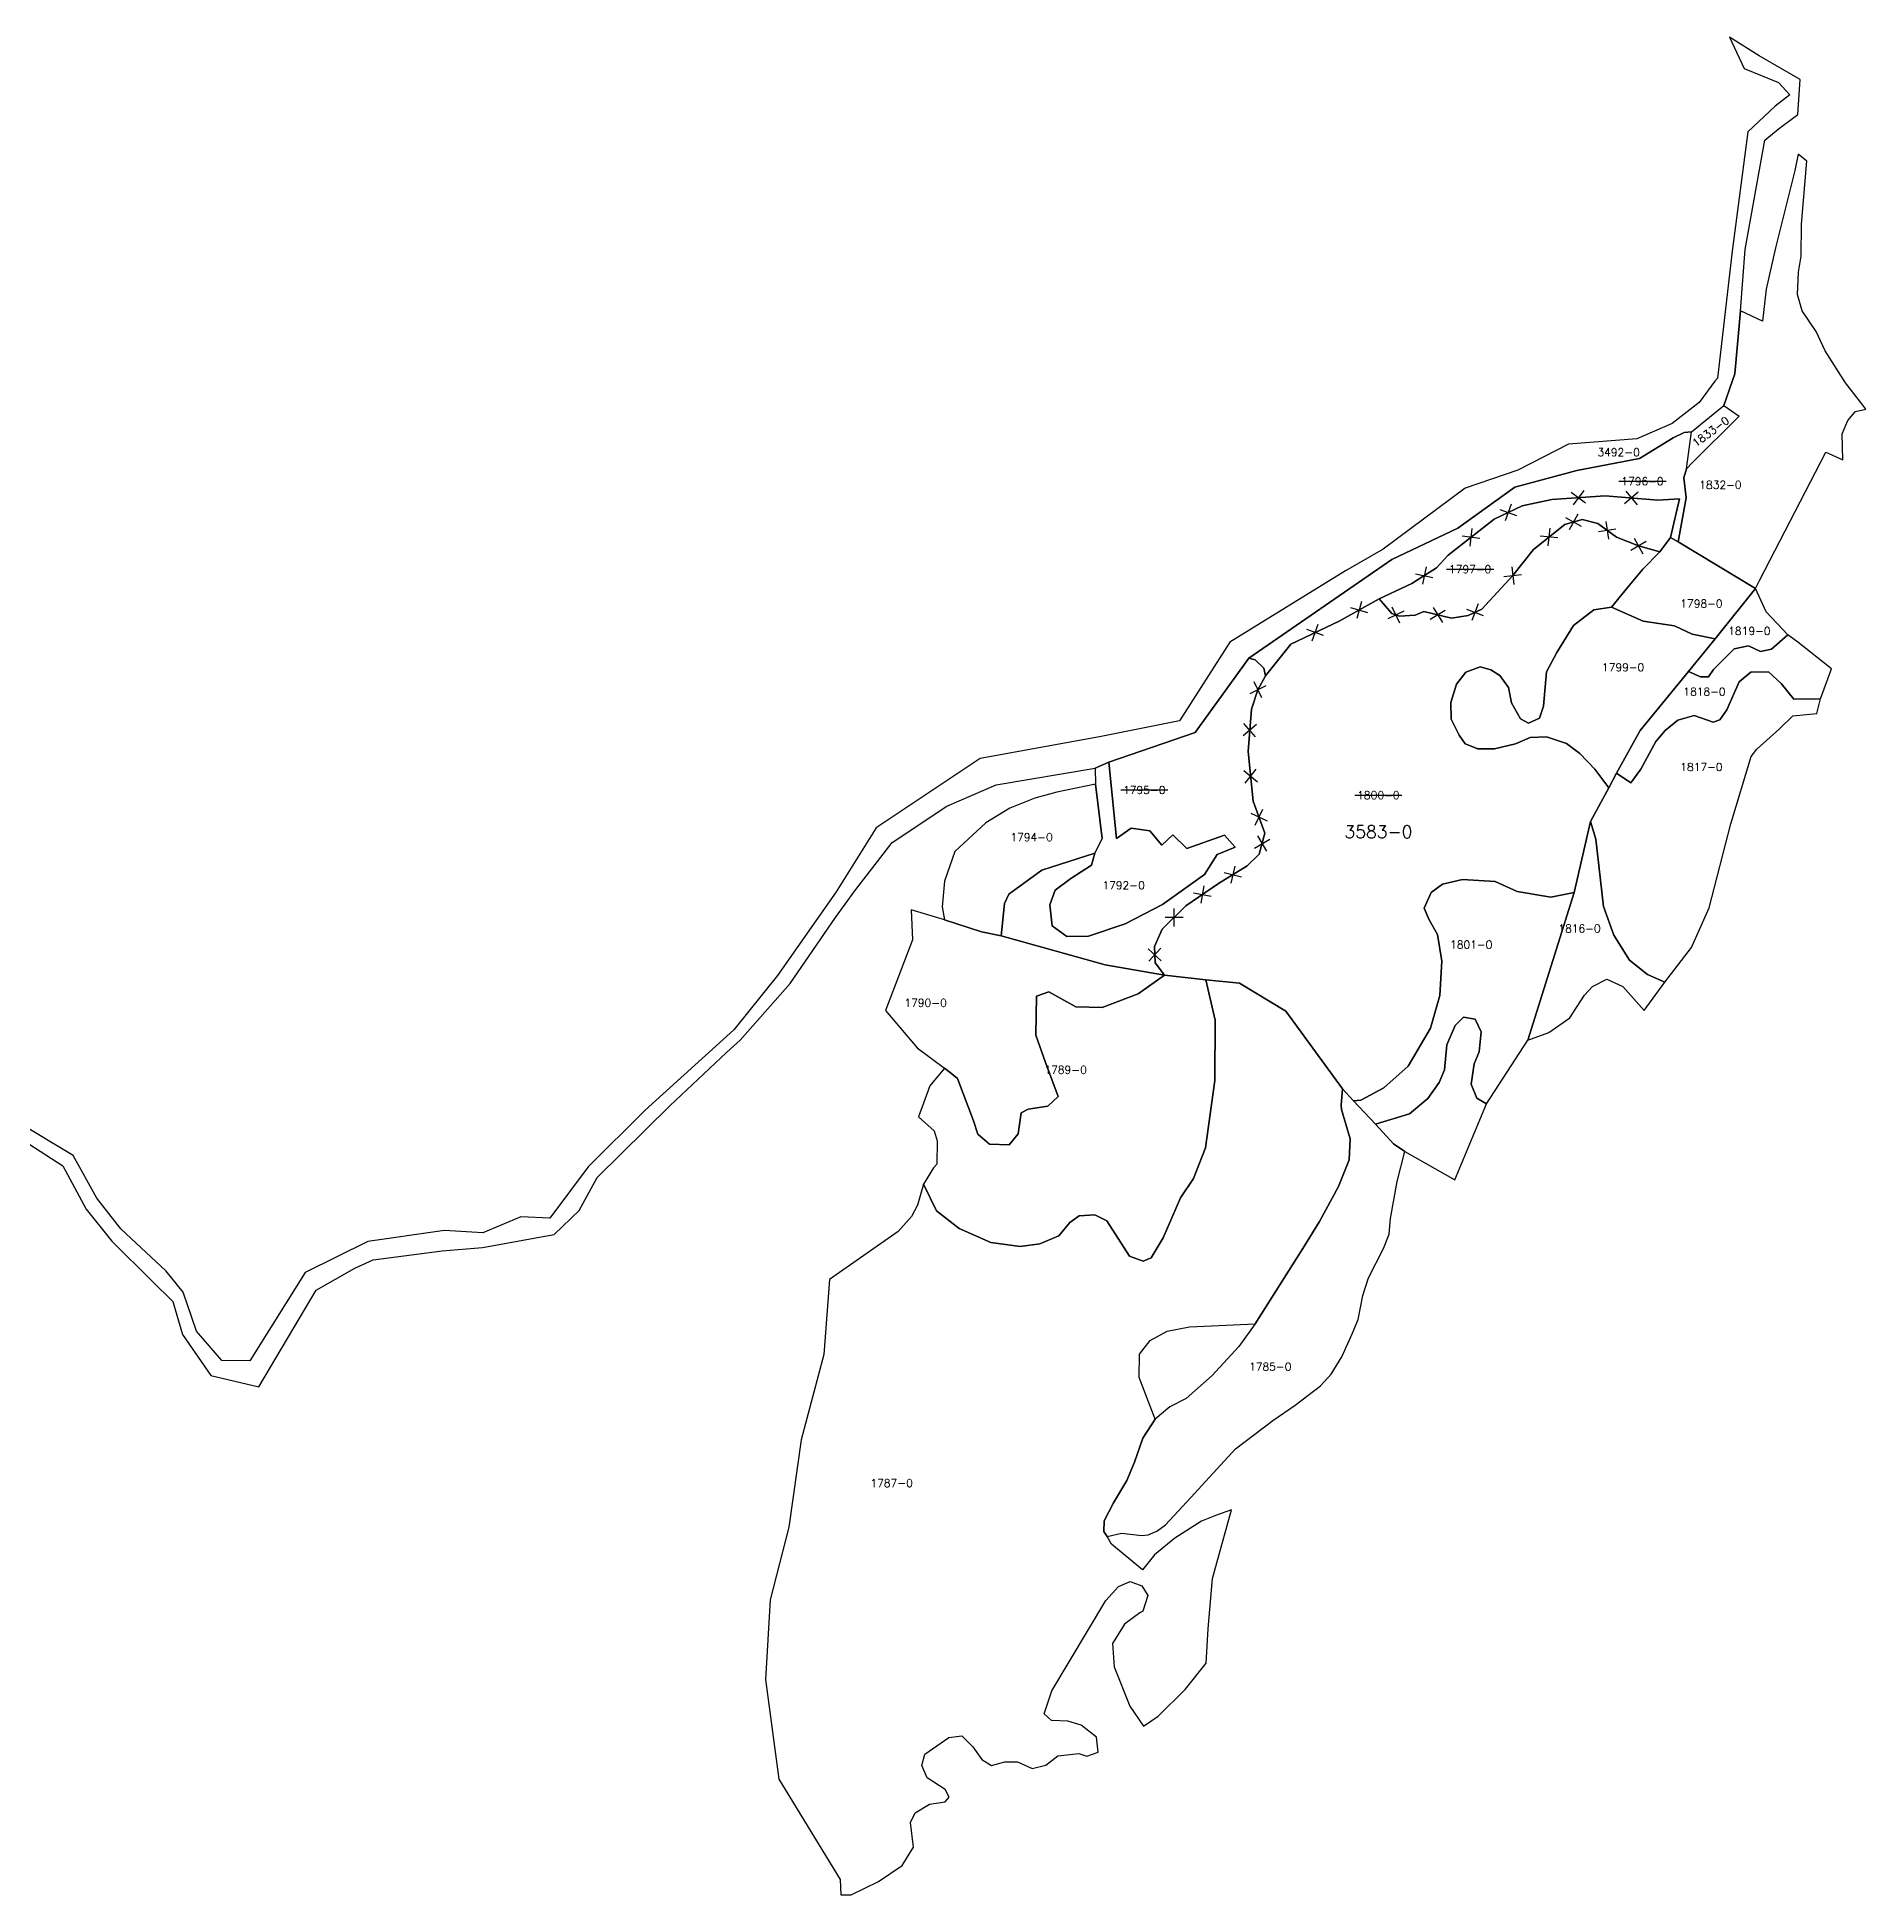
# Model space of a CAD drawing. Header units: metres. Extents: x 7500826 to 7501991, y 4691385 to 4692069.
# Drawn here: x 7501409 to 7501991, y 4691385 to 4691976 of the extents above; entities that cross this region are included whole.
import ezdxf
from ezdxf.enums import TextEntityAlignment as Align

# ---------------------------------------------------------------- set-up
doc = ezdxf.new("R2010")
doc.units = ezdxf.units.M
for name, color, linetype in [('Nr i parceles', 7, 'Continuous'), ('Parcela_kojshi', 8, 'Continuous'), ('Parcele_baze', 7, 'Continuous'), ('Parcele_baze_TXT', 7, 'Continuous')]:
    doc.layers.add(name, color=color, linetype=linetype)
doc.styles.get("Standard").update_dxf_attribs({"font": 'simplex.shx'})

msp = doc.modelspace()

# ---------------------------------------------------------------- linework, layer by layer
at = {"color": 1, "flags": 128}
for points in [[(7501897.03, 4691831.28), (7501901.55, 4691827.88)], [(7501900.99, 4691831.84), (7501897.59, 4691827.32)], [(7501912.19, 4691834.79), (7501927.19, 4691834.79)], [(7501918.32, 4691831.29), (7501914, 4691827.64)], [(7501914.34, 4691831.63), (7501917.98, 4691827.3)], [(7501874.27, 4691825.75), (7501879.6, 4691823.85)], [(7501877.89, 4691827.47), (7501875.99, 4691822.13)], [(7501864.78, 4691814.14), (7501865.48, 4691819.75)], [(7501889.67, 4691814.21), (7501890.26, 4691819.83)], [(7501895.23, 4691823.2), (7501900.16, 4691820.43)], [(7501899.08, 4691824.28), (7501896.31, 4691819.35)], [(7501911.24, 4691819.58), (7501905.65, 4691818.72)], [(7501908.02, 4691821.95), (7501908.88, 4691816.35)], [(7501867.94, 4691816.6), (7501862.32, 4691817.29)], [(7501892.78, 4691816.73), (7501887.16, 4691817.31)], [(7501920.89, 4691815.58), (7501915.98, 4691812.77)], [(7501917.03, 4691816.63), (7501919.84, 4691811.72)], [(7501850.81, 4691807.49), (7501849.62, 4691801.96)], [(7501857.31, 4691806.77), (7501872.31, 4691806.77)], [(7501878.09, 4691807.54), (7501878.72, 4691801.91)], [(7501847.45, 4691805.32), (7501852.98, 4691804.13)], [(7501875.59, 4691804.41), (7501881.21, 4691805.04)], [(7501830.23, 4691796.51), (7501828.69, 4691791.06)], [(7501867.32, 4691795.7), (7501865.37, 4691790.39)], [(7501814.48, 4691783.91), (7501816.37, 4691789.24)], [(7501826.74, 4691794.56), (7501832.18, 4691793.02)], [(7501843.67, 4691793.41), (7501838.56, 4691790.98)], [(7501839.9, 4691794.75), (7501842.33, 4691789.64)], [(7501856.91, 4691793.67), (7501852.09, 4691790.71)], [(7501853.02, 4691794.6), (7501855.97, 4691789.78)], [(7501863.69, 4691794.02), (7501869, 4691792.07)], [(7501818.09, 4691785.63), (7501812.76, 4691787.52)], [(7501799.78, 4691769.64), (7501794.71, 4691767.13)], [(7501798.5, 4691765.85), (7501795.99, 4691770.92)], [(7501796.79, 4691757.32), (7501792.49, 4691753.65)], [(7501796.47, 4691753.33), (7501792.8, 4691757.63)], [(7501792.72, 4691742.62), (7501797.11, 4691739.05)], [(7501793.13, 4691738.64), (7501796.7, 4691743.03)], [(7501753.54, 4691736.45), (7501768.54, 4691736.45)], [(7501796.4, 4691725.26), (7501798.79, 4691730.39)], [(7501828.09, 4691734.8), (7501843.09, 4691734.8)], [(7501795.03, 4691729.02), (7501800.16, 4691726.63)], [(7501796.12, 4691717.95), (7501801.01, 4691720.79)], [(7501797.15, 4691721.81), (7501799.99, 4691716.92)], [(7501789.91, 4691712.23), (7501788.59, 4691706.73)], [(7501786.5, 4691710.14), (7501792, 4691708.81)], [(7501776.74, 4691703.65), (7501782.31, 4691702.62)], [(7501780.04, 4691705.92), (7501779.01, 4691700.36)], [(7501773.38, 4691695.83), (7501767.73, 4691695.88)], [(7501770.53, 4691693.02), (7501770.58, 4691698.68)], [(7501762.28, 4691685.89), (7501766.45, 4691682.08)], [(7501762.46, 4691681.9), (7501766.27, 4691686.07)]]:
    msp.add_lwpolyline(points, dxfattribs=at)
at = {"layer": 'Parcela_kojshi', "linetype": 'Continuous'}
msp.add_lwpolyline([(7501398.94, 4691628.23), (7501416.68, 4691616.74), (7501424.08, 4691602.96), (7501432.27, 4691592.72), (7501445.15, 4691580.05), (7501451.68, 4691573.5), (7501454.76, 4691562.98), (7501463.76, 4691549.96), (7501479.06, 4691546.35), (7501497.4, 4691577.16), (7501509.67, 4691584.11), (7501515.51, 4691586.84), (7501537.51, 4691589.71), (7501550.36, 4691590.7), (7501573.12, 4691594.86), (7501581.14, 4691602.46), (7501586.78, 4691612.99), (7501609.99, 4691635.88), (7501627.99, 4691652.8), (7501632.35, 4691656.78), (7501648.33, 4691674.8), (7501662.74, 4691695.82), (7501668.86, 4691704.34), (7501680.74, 4691719.71), (7501698.16, 4691731.27), (7501713.89, 4691738.09), (7501745.37, 4691743.44), (7501749.8, 4691745.35), (7501777.27, 4691754.76), (7501794.39, 4691778.4), (7501839.89, 4691809.9), (7501860.93, 4691819.8), (7501879.02, 4691832.88), (7501898.75, 4691838.25), (7501918.71, 4691842.08), (7501918.71, 4691842.08), (7501929.48, 4691848.58), (7501932.98, 4691850.32), (7501935.33, 4691850.48), (7501945.57, 4691858.91), (7501949.12, 4691868.97), (7501950.89, 4691889.09), (7501952.44, 4691908.56), (7501958.6, 4691943.47), (7501962.95, 4691946.94), (7501969.17, 4691951.65), (7501969.89, 4691962.73), (7501956.84, 4691970.31), (7501947.41, 4691976.24), (7501952.03, 4691966.28), (7501963.05, 4691961.75), (7501966.6, 4691957.92), (7501961.89, 4691954.28), (7501953.28, 4691946.13), (7501948.29, 4691908.1), (7501943.61, 4691867.61), (7501942.75, 4691866.7), (7501937.75, 4691859.87), (7501929.12, 4691853.17), (7501917.87, 4691848.26), (7501896.08, 4691846.59), (7501880.05, 4691838.36), (7501863.28, 4691832.59), (7501837.07, 4691813.21), (7501825.12, 4691806.29), (7501788.33, 4691783.52), (7501772.27, 4691758.49), (7501746.83, 4691753.36), (7501708.77, 4691746.46), (7501691.63, 4691735.03), (7501675.67, 4691724.35), (7501662.98, 4691703.97), (7501644.28, 4691677.39), (7501630.31, 4691660.03), (7501602.07, 4691634.43), (7501583.96, 4691616.45), (7501571.78, 4691600.11), (7501562.49, 4691600.53), (7501550.41, 4691595.39), (7501538.23, 4691596.13), (7501513.85, 4691592.61), (7501493.89, 4691582.75), (7501476.25, 4691554.58), (7501467.31, 4691554.72), (7501459.28, 4691564.06), (7501455.02, 4691576.47), (7501449.59, 4691583.14), (7501435.18, 4691596.67), (7501427.5, 4691606.49), (7501419.99, 4691619.98), (7501402.15, 4691630.76)], dxfattribs=at)
for points in [[(7501984.34, 4691866.11), (7501977.89, 4691876.3), (7501974.96, 4691882.47), (7501970.55, 4691889.09), (7501969.01, 4691894.24), (7501969.37, 4691901.37), (7501970.18, 4691906.45), (7501970.33, 4691916.71), (7501972, 4691936.73), (7501969.25, 4691938.96), (7501968.16, 4691933.78), (7501962.02, 4691909.12), (7501959.03, 4691895.95), (7501957.91, 4691885.74), (7501950.89, 4691889.09), (7501949.12, 4691868.97), (7501945.57, 4691858.91), (7501950.52, 4691855.57), (7501935.5, 4691840.64), (7501933.73, 4691838.7), (7501932.86, 4691835.87), (7501933.62, 4691829.51), (7501931.07, 4691815.54), (7501955.7, 4691800.6), (7501957, 4691803.13), (7501978.08, 4691844.1), (7501983.48, 4691841.59), (7501983.33, 4691849.91), (7501985.05, 4691854.15), (7501987.37, 4691856.9), (7501987.48, 4691857.03), (7501990.82, 4691857.8), (7501989.52, 4691859.46), (7501984.34, 4691866.11)], [(7501955.7, 4691800.6), (7501931.07, 4691815.54), (7501928.65, 4691816.89), (7501925.2, 4691812.33), (7501919.8, 4691806.75), (7501915.04, 4691801.08), (7501909.82, 4691794.64), (7501919.95, 4691790.25), (7501929.86, 4691788.75), (7501935.46, 4691786.03), (7501942.87, 4691784.58), (7501955.7, 4691800.6)], [(7501966.01, 4691785.89), (7501959.05, 4691793.23), (7501955.7, 4691800.6), (7501942.87, 4691784.58), (7501934.33, 4691774.24), (7501938.19, 4691772.5), (7501940.76, 4691772.5), (7501942.27, 4691774.83), (7501948.85, 4691781.42), (7501953.46, 4691782.33), (7501957.32, 4691780.59), (7501960.8, 4691781.34), (7501966.01, 4691785.89)], [(7501934.33, 4691774.24), (7501942.87, 4691784.58), (7501935.46, 4691786.03), (7501929.86, 4691788.75), (7501919.95, 4691790.25), (7501909.82, 4691794.64), (7501904.22, 4691793.88), (7501897.75, 4691788.82), (7501892.47, 4691780.29), (7501889.13, 4691774.04), (7501888.16, 4691763.15), (7501886.87, 4691759.38), (7501883.42, 4691757.76), (7501880.83, 4691759.16), (7501877.93, 4691764.23), (7501877.06, 4691769.08), (7501874.26, 4691772.97), (7501871.35, 4691774.69), (7501868.01, 4691775.66), (7501863.49, 4691773.94), (7501860.47, 4691770.16), (7501858.64, 4691764.34), (7501858.74, 4691759.06), (7501861.33, 4691753.88), (7501863.27, 4691751.18), (7501867.26, 4691749.57), (7501872.54, 4691749.57), (7501879.22, 4691751.18), (7501883.96, 4691753.13), (7501889.13, 4691753.34), (7501895.49, 4691751.29), (7501899.79, 4691748.07), (7501904.54, 4691743.11), (7501908.94, 4691737.14), (7501911.43, 4691741.83), (7501919, 4691755.37), (7501934.33, 4691774.24)], [(7501946.6, 4691762.03), (7501950.53, 4691770.88), (7501954.21, 4691773.98), (7501959.81, 4691774.05), (7501963.89, 4691770.42), (7501967.9, 4691765.42), (7501976.37, 4691765.5), (7501979.9, 4691775), (7501969.14, 4691783.54), (7501966.01, 4691785.89), (7501960.8, 4691781.34), (7501957.32, 4691780.59), (7501953.46, 4691782.33), (7501948.85, 4691781.42), (7501942.27, 4691774.83), (7501940.76, 4691772.5), (7501938.19, 4691772.5), (7501934.33, 4691774.24), (7501919, 4691755.37), (7501911.43, 4691741.83), (7501915.97, 4691738.73), (7501919.15, 4691743.11), (7501923.99, 4691751.88), (7501926.94, 4691755.45), (7501930.94, 4691758.7), (7501936.16, 4691760.21), (7501942.21, 4691758.01), (7501944.33, 4691758.84), (7501946.6, 4691762.03)], [(7501947.84, 4691725.62), (7501954.26, 4691747.07), (7501956.07, 4691749.49), (7501963.28, 4691755.92), (7501967.62, 4691760.04), (7501975.16, 4691760.79), (7501975.17, 4691760.79), (7501976.37, 4691765.5), (7501967.9, 4691765.42), (7501963.89, 4691770.42), (7501959.81, 4691774.05), (7501954.21, 4691773.98), (7501950.53, 4691770.88), (7501946.6, 4691762.03), (7501944.33, 4691758.84), (7501942.21, 4691758.01), (7501936.16, 4691760.21), (7501930.94, 4691758.7), (7501926.94, 4691755.45), (7501923.99, 4691751.88), (7501919.15, 4691743.11), (7501915.97, 4691738.73), (7501911.43, 4691741.83), (7501908.94, 4691737.14), (7501903.1, 4691726.37), (7501904.84, 4691720.77), (7501907.26, 4691699.39), (7501910.58, 4691690.16), (7501915.57, 4691682.24), (7501921.24, 4691677.63), (7501926.76, 4691675.21), (7501935.3, 4691686.26), (7501940.96, 4691698.92), (7501947.84, 4691725.62)], [(7501754.94, 4691693.8), (7501766.8, 4691699.94), (7501780.21, 4691709.5), (7501784.21, 4691715.94), (7501789.95, 4691718.2), (7501786.63, 4691722.09), (7501774.65, 4691717.85), (7501770.13, 4691722.2), (7501766.66, 4691718.9), (7501762.83, 4691723.42), (7501756.92, 4691724.29), (7501752.23, 4691720.99), (7501749.8, 4691745.35), (7501745.37, 4691743.44), (7501745.5, 4691738.32), (7501747.59, 4691721.05), (7501745.33, 4691716.37), (7501744.24, 4691712.55), (7501737.67, 4691708.24), (7501732.72, 4691704.51), (7501731.02, 4691699.88), (7501731.75, 4691693.22), (7501736.41, 4691689.74), (7501743.32, 4691689.85), (7501754.94, 4691693.8)], [(7501717.94, 4691703.24), (7501728.41, 4691710.91), (7501745.33, 4691716.37), (7501747.59, 4691721.05), (7501745.5, 4691738.32), (7501733.21, 4691735.78), (7501726.19, 4691733.87), (7501718.24, 4691730.71), (7501710.58, 4691726), (7501700.77, 4691716.82), (7501697.47, 4691707.46), (7501696.65, 4691699.27), (7501697.4, 4691695.08), (7501709.21, 4691691.22), (7501715.48, 4691689.98), (7501716.51, 4691700.29), (7501717.94, 4691703.24)], [(7501910.58, 4691690.16), (7501907.26, 4691699.39), (7501904.84, 4691720.77), (7501903.1, 4691726.37), (7501897.99, 4691703.81), (7501883.22, 4691656.73), (7501889.89, 4691659.24), (7501896.57, 4691663.93), (7501901.26, 4691671.15), (7501903.74, 4691673.85), (7501908.38, 4691676.15), (7501913.43, 4691673.85), (7501920.28, 4691666.21), (7501926.76, 4691675.21), (7501921.24, 4691677.63), (7501915.57, 4691682.24), (7501910.58, 4691690.16)], [(7501883.22, 4691656.73), (7501897.99, 4691703.81), (7501890.56, 4691702.34), (7501879.83, 4691704.12), (7501872.76, 4691707.35), (7501862.42, 4691707.96), (7501855.96, 4691706.4), (7501852.4, 4691703.79), (7501850.18, 4691698.83), (7501851.73, 4691695.05), (7501854.46, 4691690.43), (7501855.8, 4691681.97), (7501855.13, 4691671.04), (7501852.24, 4691660.57), (7501845.07, 4691648.43), (7501837.28, 4691641.63), (7501829.96, 4691637.7), (7501827.65, 4691637.39), (7501834.71, 4691630.01), (7501845.53, 4691633.3), (7501851.32, 4691638.2), (7501854.99, 4691643.32), (7501856.66, 4691647.33), (7501857.37, 4691655.26), (7501860.04, 4691661.44), (7501862.71, 4691664.11), (7501866.44, 4691663.5), (7501868.33, 4691659.43), (7501867.72, 4691653.09), (7501866.05, 4691649.25), (7501865.11, 4691642.71), (7501866.94, 4691638.31), (7501869.98, 4691636.52), (7501883.22, 4691656.73)], [(7501726.49, 4691658.34), (7501726.69, 4691670.74), (7501730.69, 4691672.2), (7501739.27, 4691667.42), (7501747.65, 4691667.22), (7501759.06, 4691671.47), (7501767.46, 4691677.44), (7501748.6, 4691680.71), (7501715.48, 4691689.98), (7501709.21, 4691691.22), (7501697.4, 4691695.08), (7501686.78, 4691698.24), (7501687.19, 4691688.76), (7501678.63, 4691666.17), (7501688.74, 4691654.29), (7501697.42, 4691647.85), (7501699.25, 4691646.5), (7501701.58, 4691644.55), (7501706.64, 4691631.11), (7501708, 4691626.83), (7501711.81, 4691623.61), (7501718.07, 4691623.38), (7501720.91, 4691626.93), (7501721.86, 4691633.67), (7501724.04, 4691634.79), (7501730.36, 4691635.74), (7501733.61, 4691638.81), (7501729.61, 4691649.65), (7501726.49, 4691658.34)], [(7501783.55, 4691643.9), (7501783.65, 4691663.15), (7501780.6, 4691675.95), (7501767.46, 4691677.44), (7501759.06, 4691671.47), (7501747.65, 4691667.22), (7501739.27, 4691667.42), (7501730.69, 4691672.2), (7501726.69, 4691670.74), (7501726.49, 4691658.34), (7501729.61, 4691649.65), (7501733.61, 4691638.81), (7501730.36, 4691635.74), (7501724.04, 4691634.79), (7501721.86, 4691633.67), (7501720.91, 4691626.93), (7501718.07, 4691623.38), (7501711.81, 4691623.61), (7501708, 4691626.83), (7501706.64, 4691631.11), (7501701.58, 4691644.55), (7501699.25, 4691646.5), (7501697.42, 4691647.85), (7501692.78, 4691642.2), (7501689.1, 4691632.31), (7501694.15, 4691627.9), (7501695.07, 4691624.68), (7501694.96, 4691617.26), (7501693.97, 4691616.12), (7501690.78, 4691610.93), (7501694.86, 4691602.41), (7501702.15, 4691596.81), (7501712.14, 4691592.32), (7501721.52, 4691591.02), (7501727.82, 4691591.92), (7501733.81, 4691594.41), (7501737.3, 4691598.71), (7501740.32, 4691600.76), (7501745.35, 4691601.15), (7501749.15, 4691599.25), (7501756.32, 4691587.99), (7501760.64, 4691586.42), (7501763.19, 4691587.4), (7501767.05, 4691593.8), (7501772.58, 4691606.59), (7501776.68, 4691612.7), (7501780.5, 4691622.43), (7501783.55, 4691643.9)], [(7501751.24, 4691509.43), (7501755.45, 4691516.48), (7501757.95, 4691522.38), (7501760.56, 4691530), (7501764.55, 4691536.05), (7501759.37, 4691549.36), (7501759.53, 4691556.72), (7501762.88, 4691561.08), (7501768.32, 4691564.09), (7501775.43, 4691565.43), (7501796.33, 4691566.44), (7501811.57, 4691590.41), (7501816.89, 4691598.99), (7501822.91, 4691610.14), (7501826.32, 4691618.67), (7501826.66, 4691625.38), (7501823.82, 4691634.69), (7501823.71, 4691636.05), (7501824.16, 4691641.28), (7501806.11, 4691666.02), (7501791.34, 4691674.89), (7501780.6, 4691675.95), (7501783.65, 4691663.15), (7501783.55, 4691643.9), (7501780.5, 4691622.43), (7501776.68, 4691612.7), (7501772.58, 4691606.59), (7501767.05, 4691593.8), (7501763.19, 4691587.4), (7501760.64, 4691586.42), (7501756.32, 4691587.99), (7501749.15, 4691599.25), (7501745.35, 4691601.15), (7501740.32, 4691600.76), (7501737.3, 4691598.71), (7501733.81, 4691594.41), (7501727.82, 4691591.92), (7501721.52, 4691591.02), (7501712.14, 4691592.32), (7501702.15, 4691596.81), (7501694.86, 4691602.41), (7501690.78, 4691610.93), (7501688.86, 4691604.19), (7501686.9, 4691600.57), (7501682.65, 4691595.81), (7501660.84, 4691580.54), (7501658.97, 4691556.67), (7501651.82, 4691529.43), (7501647.84, 4691501.61), (7501641.93, 4691478.46), (7501640.45, 4691453.14), (7501644.66, 4691421.42), (7501664.19, 4691389.39), (7501664.39, 4691384.57), (7501667.68, 4691384.53), (7501676.44, 4691388.73), (7501683.94, 4691393.88), (7501687.54, 4691399.74), (7501686.64, 4691407.54), (7501688.14, 4691410.69), (7501692.64, 4691413.39), (7501697.59, 4691414.14), (7501698.93, 4691415.64), (7501697.59, 4691418.04), (7501691.89, 4691421.79), (7501690.24, 4691425.69), (7501691.14, 4691429.3), (7501698.78, 4691434.7), (7501702.98, 4691435.15), (7501706.43, 4691431.7), (7501709.28, 4691427.64), (7501712.43, 4691425.69), (7501716.62, 4691426.89), (7501720.67, 4691426.89), (7501725.32, 4691424.79), (7501729.66, 4691425.84), (7501733.56, 4691428.85), (7501740.16, 4691429.6), (7501742.71, 4691428.7), (7501746.34, 4691430.02), (7501745.8, 4691434.8), (7501740.9, 4691438.57), (7501736.71, 4691439.9), (7501731.48, 4691440.04), (7501729.14, 4691442.24), (7501731.62, 4691449.55), (7501748.81, 4691478.25), (7501752.81, 4691482.71), (7501756.55, 4691484.3), (7501760.26, 4691482.92), (7501762.19, 4691479.88), (7501760.54, 4691474.92), (7501759.58, 4691474.37), (7501754.76, 4691470.78), (7501750.9, 4691464.58), (7501751.45, 4691457.14), (7501756.41, 4691444.59), (7501760.78, 4691438.21), (7501765.44, 4691441.43), (7501774.08, 4691449.96), (7501780.75, 4691458.32), (7501781.43, 4691469.23), (7501782.8, 4691485.25), (7501788.86, 4691507.12), (7501784.09, 4691505.45), (7501779.32, 4691503.52), (7501770.79, 4691498.17), (7501764.32, 4691492.83), (7501760.45, 4691488.05), (7501750.56, 4691496.24), (7501749.2, 4691498.63), (7501748.17, 4691500.22), (7501748.29, 4691503.63), (7501751.24, 4691509.43)], [(7501859.9, 4691612.25), (7501869.98, 4691636.52), (7501866.94, 4691638.31), (7501865.11, 4691642.71), (7501866.05, 4691649.25), (7501867.72, 4691653.09), (7501868.33, 4691659.43), (7501866.44, 4691663.5), (7501862.71, 4691664.11), (7501860.04, 4691661.44), (7501857.37, 4691655.26), (7501856.66, 4691647.33), (7501854.99, 4691643.32), (7501851.32, 4691638.2), (7501845.53, 4691633.3), (7501834.71, 4691630.01), (7501840.39, 4691623.76), (7501844.01, 4691621.3), (7501859.9, 4691612.25)], [(7501820.53, 4691550.42), (7501823.94, 4691555.88), (7501827.21, 4691563.21), (7501829.13, 4691567.75), (7501830.61, 4691575.48), (7501832.43, 4691581.06), (7501837.2, 4691590.38), (7501839.01, 4691595.02), (7501839.46, 4691599.91), (7501841.62, 4691611.74), (7501844.01, 4691621.3), (7501840.39, 4691623.76), (7501834.71, 4691630.01), (7501827.65, 4691637.39), (7501824.16, 4691641.28), (7501823.71, 4691636.05), (7501823.82, 4691634.69), (7501826.66, 4691625.38), (7501826.32, 4691618.67), (7501822.91, 4691610.14), (7501816.89, 4691598.99), (7501811.57, 4691590.41), (7501796.33, 4691566.44), (7501791.15, 4691559.24), (7501782.62, 4691549.94), (7501774.42, 4691542.66), (7501769.15, 4691539.99), (7501764.55, 4691536.05), (7501760.56, 4691530), (7501757.95, 4691522.38), (7501755.45, 4691516.48), (7501751.24, 4691509.43), (7501748.29, 4691503.63), (7501748.17, 4691500.22), (7501749.2, 4691498.63), (7501753.74, 4691499.76), (7501760.22, 4691498.97), (7501762.27, 4691499.2), (7501765, 4691500.33), (7501767.84, 4691502.38), (7501775.9, 4691511.12), (7501790.09, 4691526.55), (7501802.02, 4691535.65), (7501809.05, 4691540.52), (7501817.12, 4691546.66), (7501820.53, 4691550.42)]]:
    msp.add_lwpolyline(points, close=True, dxfattribs=at)
at = {"layer": 'Parcele_baze', "linetype": 'Continuous'}
for points in [[(7501890.79, 4691828.99), (7501907.78, 4691830.17), (7501924.53, 4691828.75), (7501931.43, 4691829.19), (7501928.65, 4691816.89), (7501931.07, 4691815.54), (7501933.62, 4691829.51), (7501932.86, 4691835.87), (7501933.73, 4691838.7), (7501935.33, 4691850.48), (7501932.98, 4691850.32), (7501929.48, 4691848.58), (7501918.71, 4691842.08), (7501898.75, 4691838.25), (7501879.02, 4691832.88), (7501860.93, 4691819.8), (7501839.89, 4691809.9), (7501794.39, 4691778.4), (7501796.31, 4691777.87), (7501799.07, 4691775.21), (7501799.61, 4691772.76), (7501807.75, 4691782.93), (7501823.09, 4691790.23), (7501835.82, 4691797.35), (7501846.29, 4691802.19), (7501854.14, 4691807.26), (7501857.78, 4691811.22), (7501872.47, 4691822.67), (7501881.4, 4691826.92), (7501890.79, 4691828.99)], [(7501878.4, 4691804.73), (7501885, 4691813), (7501894.93, 4691821.04), (7501900.45, 4691822.58), (7501905.46, 4691821.33), (7501911.43, 4691816.96), (7501918.43, 4691814.17), (7501925.2, 4691812.33), (7501928.65, 4691816.89), (7501931.43, 4691829.19), (7501924.53, 4691828.75), (7501907.78, 4691830.17), (7501890.79, 4691828.99), (7501881.4, 4691826.92), (7501872.47, 4691822.67), (7501857.78, 4691811.22), (7501854.14, 4691807.26), (7501846.29, 4691802.19), (7501835.82, 4691797.35), (7501839.92, 4691792.62), (7501842.31, 4691791.77), (7501847.32, 4691792.17), (7501850.11, 4691793.25), (7501858.88, 4691791.14), (7501864.18, 4691792.05), (7501868.5, 4691794.05), (7501878.4, 4691804.73)], [(7501903.1, 4691726.37), (7501908.94, 4691737.14), (7501904.54, 4691743.11), (7501899.79, 4691748.07), (7501895.49, 4691751.29), (7501889.13, 4691753.34), (7501883.96, 4691753.13), (7501879.22, 4691751.18), (7501872.54, 4691749.57), (7501867.26, 4691749.57), (7501863.27, 4691751.18), (7501861.33, 4691753.88), (7501858.74, 4691759.06), (7501858.64, 4691764.34), (7501860.47, 4691770.16), (7501863.49, 4691773.94), (7501868.01, 4691775.66), (7501871.35, 4691774.69), (7501874.26, 4691772.97), (7501877.06, 4691769.08), (7501877.93, 4691764.23), (7501880.83, 4691759.16), (7501883.42, 4691757.76), (7501886.87, 4691759.38), (7501888.16, 4691763.15), (7501889.13, 4691774.04), (7501892.47, 4691780.29), (7501897.75, 4691788.82), (7501904.22, 4691793.88), (7501909.82, 4691794.64), (7501915.04, 4691801.08), (7501919.8, 4691806.75), (7501925.2, 4691812.33), (7501918.43, 4691814.17), (7501911.43, 4691816.96), (7501905.46, 4691821.33), (7501900.45, 4691822.58), (7501894.93, 4691821.04), (7501885, 4691813), (7501878.4, 4691804.73), (7501868.5, 4691794.05), (7501864.18, 4691792.05), (7501858.88, 4691791.14), (7501850.11, 4691793.25), (7501847.32, 4691792.17), (7501842.31, 4691791.77), (7501839.92, 4691792.62), (7501835.82, 4691797.35), (7501823.09, 4691790.23), (7501807.75, 4691782.93), (7501799.61, 4691772.76), (7501797.24, 4691768.39), (7501795.17, 4691762.24), (7501794.1, 4691748.73), (7501795.73, 4691732.94), (7501799.45, 4691722.71), (7501797.68, 4691716.03), (7501793.78, 4691712.25), (7501784.72, 4691706.71), (7501774.33, 4691699.57), (7501766.78, 4691692.14), (7501764.25, 4691686.56), (7501764.48, 4691681.41), (7501767.46, 4691677.44), (7501780.6, 4691675.95), (7501791.34, 4691674.89), (7501806.11, 4691666.02), (7501824.16, 4691641.28), (7501827.65, 4691637.39), (7501829.96, 4691637.7), (7501837.28, 4691641.63), (7501845.07, 4691648.43), (7501852.24, 4691660.57), (7501855.13, 4691671.04), (7501855.8, 4691681.97), (7501854.46, 4691690.43), (7501851.73, 4691695.05), (7501850.18, 4691698.83), (7501852.4, 4691703.79), (7501855.96, 4691706.4), (7501862.42, 4691707.96), (7501872.76, 4691707.35), (7501879.83, 4691704.12), (7501890.56, 4691702.34), (7501897.99, 4691703.81), (7501903.1, 4691726.37)], [(7501795.73, 4691732.94), (7501794.1, 4691748.73), (7501795.17, 4691762.24), (7501797.24, 4691768.39), (7501799.61, 4691772.76), (7501799.07, 4691775.21), (7501796.31, 4691777.87), (7501794.39, 4691778.4), (7501777.27, 4691754.76), (7501749.8, 4691745.35), (7501752.23, 4691720.99), (7501756.92, 4691724.29), (7501762.83, 4691723.42), (7501766.66, 4691718.9), (7501770.13, 4691722.2), (7501774.65, 4691717.85), (7501786.63, 4691722.09), (7501789.95, 4691718.2), (7501784.21, 4691715.94), (7501780.21, 4691709.5), (7501766.8, 4691699.94), (7501754.94, 4691693.8), (7501743.32, 4691689.85), (7501736.41, 4691689.74), (7501731.75, 4691693.22), (7501731.02, 4691699.88), (7501732.72, 4691704.51), (7501737.67, 4691708.24), (7501744.24, 4691712.55), (7501745.33, 4691716.37), (7501728.41, 4691710.91), (7501717.94, 4691703.24), (7501716.51, 4691700.29), (7501715.48, 4691689.98), (7501748.6, 4691680.71), (7501767.46, 4691677.44), (7501764.48, 4691681.41), (7501764.25, 4691686.56), (7501766.78, 4691692.14), (7501774.33, 4691699.57), (7501784.72, 4691706.71), (7501793.78, 4691712.25), (7501797.68, 4691716.03), (7501799.45, 4691722.71), (7501795.73, 4691732.94)]]:
    msp.add_lwpolyline(points, close=True, dxfattribs=at)

# ---------------------------------------------------------------- texts
at = {"layer": 'Nr i parceles', "color": 1}
msp.add_text('3583-0', height=4, dxfattribs=at).set_placement((7501835.59, 4691723.15), align=Align.MIDDLE_CENTER)
at = {"layer": 'Parcela_kojshi'}
msp.add_text('1833-0', height=2.5, rotation=36.45978, dxfattribs=at).set_placement((7501941.41, 4691850.59), align=Align.MIDDLE_CENTER)
for s, p in [('3492-0', (7501912.08, 4691844.03)), ('1832-0', (7501944.51, 4691833.65)), ('1798-0', (7501938.46, 4691795.83)), ('1819-0', (7501953.73, 4691787.12)), ('1799-0', (7501913.53, 4691775.53)), ('1818-0', (7501939.43, 4691767.79)), ('1817-0', (7501938.47, 4691743.75)), ('1794-0', (7501725.14, 4691721.41)), ('1792-0', (7501754.44, 4691706.08)), ('1801-0', (7501865.14, 4691687.21)), ('1816-0', (7501899.63, 4691692.32)), ('1790-0', (7501691.4, 4691668.67)), ('1789-0', (7501735.98, 4691647.32)), ('1785-0', (7501801.14, 4691552.76)), ('1787-0', (7501680.58, 4691515.68))]:
    msp.add_text(s, height=2.5, dxfattribs=at).set_placement(p, align=Align.MIDDLE_CENTER)
at = {"layer": 'Parcele_baze_TXT'}
for s, p in [('1796-0', (7501919.69, 4691834.79)), ('1797-0', (7501864.81, 4691806.77)), ('1795-0', (7501761.04, 4691736.45)), ('1800-0', (7501835.59, 4691734.8))]:
    msp.add_text(s, height=2.5, dxfattribs=at).set_placement(p, align=Align.MIDDLE_CENTER)

doc.saveas('drawing.dxf')
